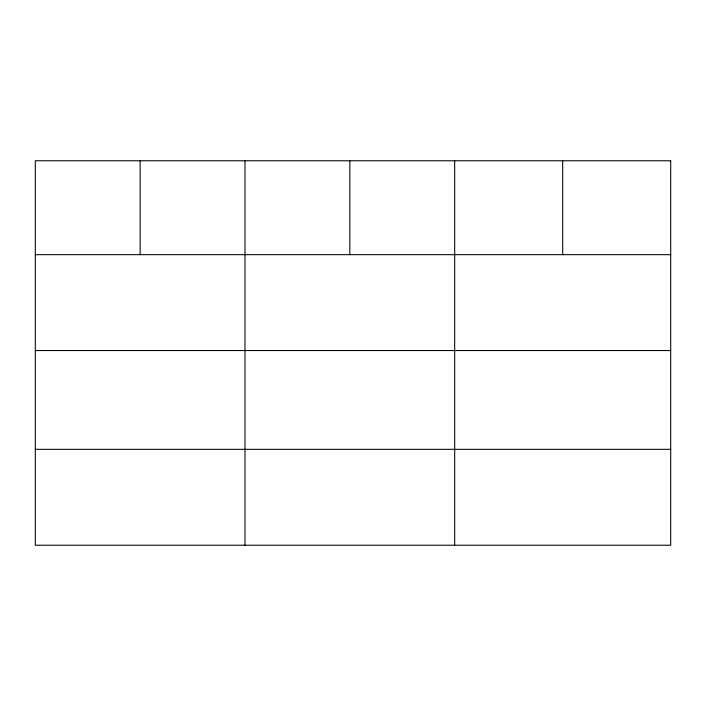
<?xml version="1.0" encoding="UTF-8"?>
<svg xmlns="http://www.w3.org/2000/svg" width="706" height="706" viewBox="0 0 706 706"><rect width="100%" height="100%" fill="white"/><g stroke="black" fill="none" stroke-linecap="round" stroke-linejoin="round"><path stroke-width="1.06" d="M35.3 254.663L670.7 254.663M35.3 350.547L670.7 350.547M35.3 449.343L670.7 449.343M562.682 160.774L562.682 254.663M454.664 160.774L454.664 545.226M349.823 160.774L349.823 254.663M244.982 160.774L244.982 545.226M140.141 160.774L140.141 254.663M670.7 160.774L35.3 160.774L35.3 545.226L670.7 545.226L670.7 160.774"/></g></svg>
